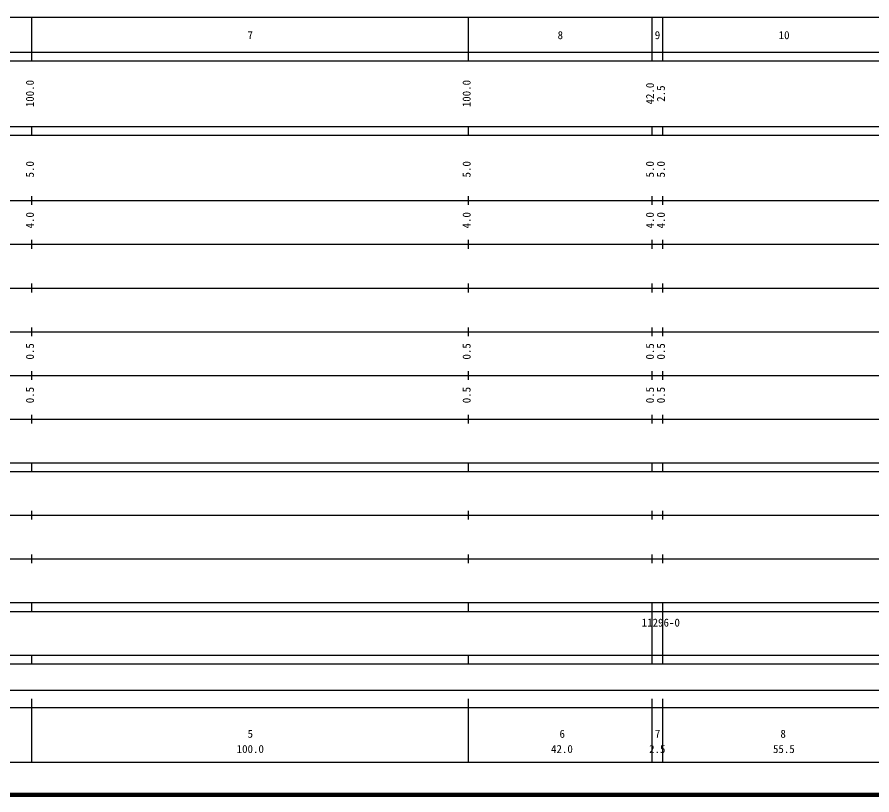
# Model space of a CAD drawing. Units: millimetres on the paper, enlarged 1000 times. Extents: x 40000 to 680000, y 20000 to 380000.
# Drawn here: x 264600 to 460356, y 20000 to 198000 of the extents above; entities that cross this region are included whole.
import ezdxf
from ezdxf.enums import TextEntityAlignment as Align

# ---------------------------------------------------------------- set-up
doc = ezdxf.new("R2010")
doc.units = ezdxf.units.MM
doc.header["$LTSCALE"] = 1000
doc.layers.add('M-TTL', color=2, linetype='Continuous', lineweight=140)
doc.layers.add('M-TTL-BAND', color=7, linetype='Continuous', lineweight=25)
doc.styles.add('ＭＳ ゴシック', font='')
doc.styles.get('ＭＳ ゴシック').set_extended_font_data('MS Gothic')

msp = doc.modelspace()

# ---------------------------------------------------------------- linework, layer by layer
at = {"layer": 'M-TTL'}
msp.add_line((40000, 20000), (680000, 20000), dxfattribs=at)
at = {"layer": 'M-TTL-BAND'}
for p, q in [((68000, 198000), (579000, 198000)), ((268000, 188000), (268000, 198000)), ((368000, 188000), (368000, 198000)), ((410000, 188000), (410000, 198000)), ((412500, 188000), (412500, 198000)), ((40000, 190000), (579000, 190000)), ((40000, 188000), (579000, 188000)), ((40000, 173000), (579000, 173000)), ((268000, 171000), (268000, 173000)), ((368000, 171000), (368000, 173000)), ((410000, 171000), (410000, 173000)), ((412500, 171000), (412500, 173000)), ((40000, 171000), (579000, 171000)), ((268000, 155000), (268000, 157000)), ((368000, 155000), (368000, 157000)), ((410000, 155000), (410000, 157000)), ((412500, 155000), (412500, 157000)), ((40000, 156000), (579000, 156000)), ((268000, 145000), (268000, 147000)), ((368000, 145000), (368000, 147000)), ((410000, 145000), (410000, 147000)), ((412500, 145000), (412500, 147000)), ((46000, 146000), (579000, 146000)), ((52000, 136000), (579000, 136000)), ((268000, 135000), (268000, 137000)), ((368000, 135000), (368000, 137000)), ((410000, 135000), (410000, 137000)), ((412500, 135000), (412500, 137000)), ((46000, 126000), (579000, 126000)), ((268000, 125000), (268000, 127000)), ((368000, 125000), (368000, 127000)), ((410000, 125000), (410000, 127000)), ((412500, 125000), (412500, 127000)), ((52000, 116000), (579000, 116000)), ((268000, 115000), (268000, 117000)), ((368000, 115000), (368000, 117000)), ((410000, 115000), (410000, 117000)), ((412500, 115000), (412500, 117000)), ((46000, 106000), (579000, 106000)), ((268000, 105000), (268000, 107000)), ((368000, 105000), (368000, 107000)), ((410000, 105000), (410000, 107000)), ((412500, 105000), (412500, 107000)), ((40000, 96000), (579000, 96000)), ((268000, 94000), (268000, 96000)), ((368000, 94000), (368000, 96000)), ((410000, 94000), (410000, 96000)), ((412500, 94000), (412500, 96000)), ((40000, 94000), (579000, 94000)), ((268000, 83000), (268000, 85000)), ((368000, 83000), (368000, 85000)), ((410000, 83000), (410000, 85000)), ((412500, 83000), (412500, 85000)), ((49000, 84000), (579000, 84000)), ((268000, 73000), (268000, 75000)), ((368000, 73000), (368000, 75000)), ((410000, 73000), (410000, 75000)), ((412500, 73000), (412500, 75000)), ((40000, 74000), (579000, 74000)), ((40000, 64000), (579000, 64000)), ((268000, 62000), (268000, 64000)), ((368000, 62000), (368000, 64000)), ((410000, 52000), (410000, 64000)), ((412500, 52000), (412500, 64000)), ((40000, 62000), (579000, 62000)), ((40000, 52000), (579000, 52000)), ((268000, 50000), (268000, 52000)), ((368000, 50000), (368000, 52000)), ((410000, 50000), (410000, 52000)), ((412500, 50000), (412500, 52000)), ((40000, 50000), (579000, 50000)), ((71000, 44000), (565000, 44000)), ((268000, 27500), (268000, 42000)), ((368000, 27500), (368000, 42000)), ((410000, 27500), (410000, 42000)), ((412500, 27500), (412500, 42000)), ((40000, 40000), (579000, 40000)), ((68000, 27500), (579000, 27500))]:
    msp.add_line(p, q, dxfattribs=at)

# ---------------------------------------------------------------- texts
at = {"layer": 'M-TTL-BAND', "style": 'ＭＳ ゴシック'}
for s, p in [('7', (318000, 192405)), ('8', (389000, 192405)), ('9', (411250, 192405)), ('10', (440250, 192405)), ('5', (318000, 32523)), ('6', (389441, 32523)), ('7', (411283, 32523)), ('8', (440028, 32523)), ('100.0', (318000, 29033)), ('42.0', (389370, 29033)), ('2.5', (411202, 29033)), ('55.5', (440193, 29033))]:
    msp.add_text(s, height=1833, dxfattribs=at).set_placement(p, align=Align.BOTTOM_CENTER)
for s, p in [('100.0', (269000, 180500)), ('100.0', (369000, 180500)), ('42.0', (411000, 180500)), ('2.5', (413500, 180500)), ('5.0', (269000, 163174)), ('5.0', (369000, 163174)), ('5.0', (411000, 163174)), ('5.0', (413500, 163174)), ('4.0', (269000, 151500)), ('4.0', (369000, 151500)), ('4.0', (411000, 151500)), ('4.0', (413500, 151500)), ('0.5', (269000, 121500)), ('0.5', (369000, 121500)), ('0.5', (411000, 121500)), ('0.5', (413500, 121500)), ('0.5', (269000, 111500)), ('0.5', (369000, 111500)), ('0.5', (411000, 111500)), ('0.5', (413500, 111500))]:
    msp.add_text(s, height=1833, rotation=90, dxfattribs=at).set_placement(p, align=Align.BOTTOM_CENTER)
msp.add_text('11296-0', height=1833, dxfattribs=at).set_placement((407653, 57963), align=Align.BOTTOM_LEFT)

doc.saveas('drawing.dxf')
